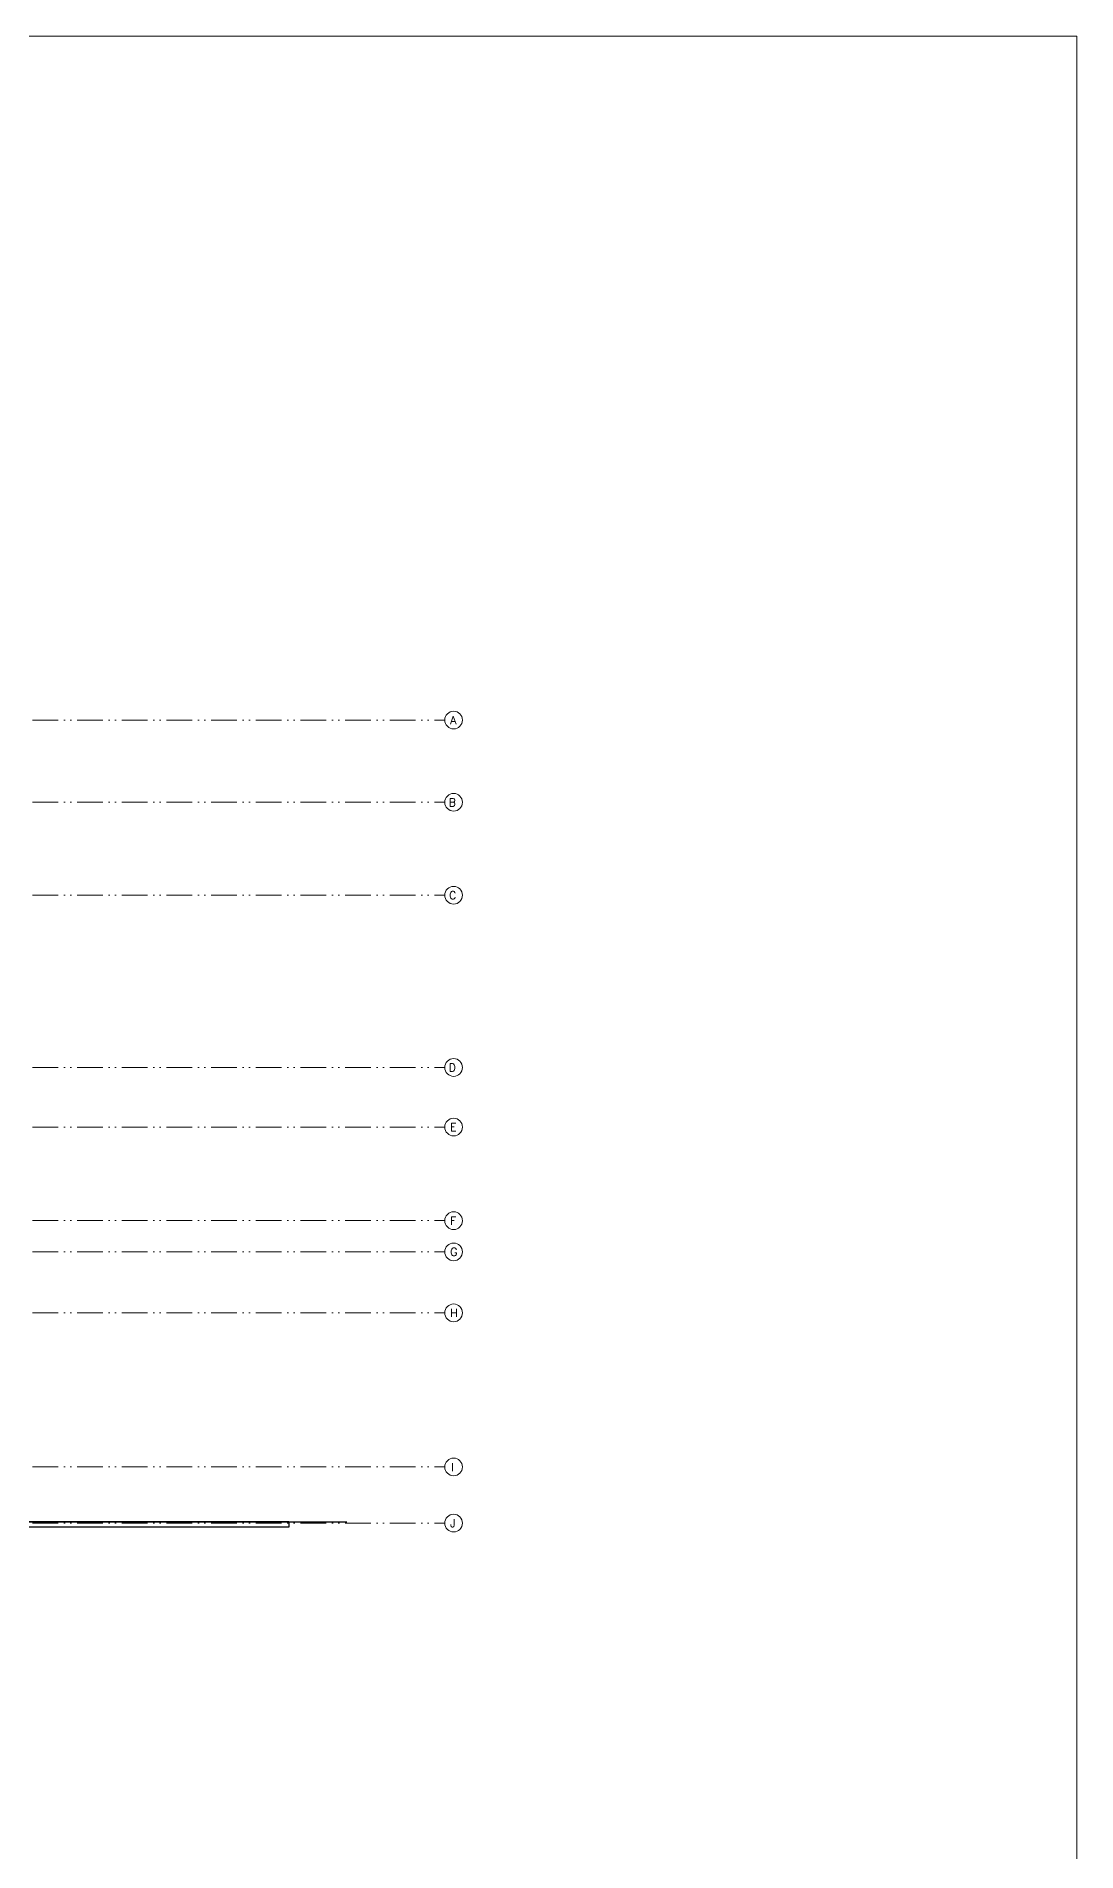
# Model space of a CAD drawing. Header units: millimetres. Extents: x 683505 to 834438, y -157984 to 65565.
# Drawn here: x 797745 to 834438, y 1560 to 65565 of the extents above; entities that cross this region are included whole.
import ezdxf

# ---------------------------------------------------------------- set-up
doc = ezdxf.new("R2010")
doc.units = ezdxf.units.MM
doc.linetypes.add('ACAD_ISO12W100', pattern=[21, 12, -3, 0, -3, 0, -3])
doc.layers.get('0').update_dxf_attribs({"lineweight": 20})
for name, color, linetype, lineweight in [('A-ANNO-DIMS', 8, 'Continuous', 15), ('A-ANNO-GRID-TEXT', 2, 'Continuous', 15), ('S-COLS', 6, 'Continuous', 35)]:
    doc.layers.add(name, color=color, linetype=linetype, lineweight=lineweight)
doc.styles.add('ROMANS', font='romans.shx', dxfattribs={"width": 0.75})

# ---------------------------------------------------------------- blocks, each defined once
blk = doc.blocks.new('A$Ca696ecb0')
at = {"layer": 'A-ANNO-DIMS', "linetype": 'ACAD_ISO12W100', "ltscale": 75}
for p, q in [((-69794.2, 12152.3), (25079, 12152.3)), ((-69794.2, 9252.3), (25079, 9252.3)), ((-69794.2, 5977.3), (25079, 5977.3)), ((-69794.2, -97.7), (25079, -97.7)), ((-69794.2, -2197.7), (25079, -2197.7)), ((-69794.2, -5497.7), (25079, -5497.7)), ((-69794.2, -6597.7), (25079, -6597.7)), ((-69794.2, -8747.7), (25079, -8747.7)), ((-69794.2, -14182.7), (25079, -14182.7)), ((-69794.2, -16157.7), (25079, -16157.7))]:
    blk.add_line(p, q, dxfattribs=at)
at = {"layer": 'A-ANNO-GRID-TEXT'}
for centre in [(25391.2, 12152.3), (25391.2, 9252), (25391.2, 5976.7), (25391.2, -97.9), (25391.2, -2198), (25391.2, -5498.6), (25391.2, -6598.1), (25391.2, -8748.4), (25391.2, -14182.2), (25391.2, -16162.1)]:
    blk.add_circle(centre, 312.3, dxfattribs=at)
at = {"layer": 'A-ANNO-GRID-TEXT', "style": 'ROMANS'}
for s, p in [('A', (25271, 12009.8, 0.3)), ('B', (25217.3, 9109.5, 0.3)), ('C', (25230.7, 5834.2, 0.3)), ('D', (25217.3, -240.4, 0.3)), ('E', (25267.4, -2340.5, 0.3)), ('F', (25267.1, -5641.1, 0.3)), ('G', (25271, -6740.7, 0.3)), ('H', (25271, -8891, 0.3)), ('I', (25308.2, -14324.8, 0.3)), ('J', (25265.3, -16304.6, 0.3))]:
    blk.add_text(s, height=282.2, dxfattribs=at).set_placement(p)

msp = doc.modelspace()

# ---------------------------------------------------------------- linework, layer by layer
msp.add_lwpolyline([(683505.1, 65564.9), (834437.9, 65564.9), (834437.9, -157984.2), (683505.1, -157984.2)], close=True)
at = {"layer": 'S-COLS', "lineweight": 25}
for points in [[(725909.9, 13299), (735001.9, 13299), (735001.9, 20659), (750097, 20658.5), (750096.9, 29406.2), (755096.9, 29408.8), (755096.9, 27308.8), (757396.9, 27308.8), (757396.9, 22609), (755096.9, 22609), (755097, 13299), (795546, 13299), (795545.9, 13199), (806655.7, 13199), (806655.7, 12999), (725654.4, 12999)], [(795545.9, 13196), (808694.3, 13196)]]:
    msp.add_lwpolyline(points, dxfattribs=at)

# ---------------------------------------------------------------- block references
msp.add_blockref('A$Ca696ecb0', (787072, 29306.7))

doc.saveas('drawing.dxf')
